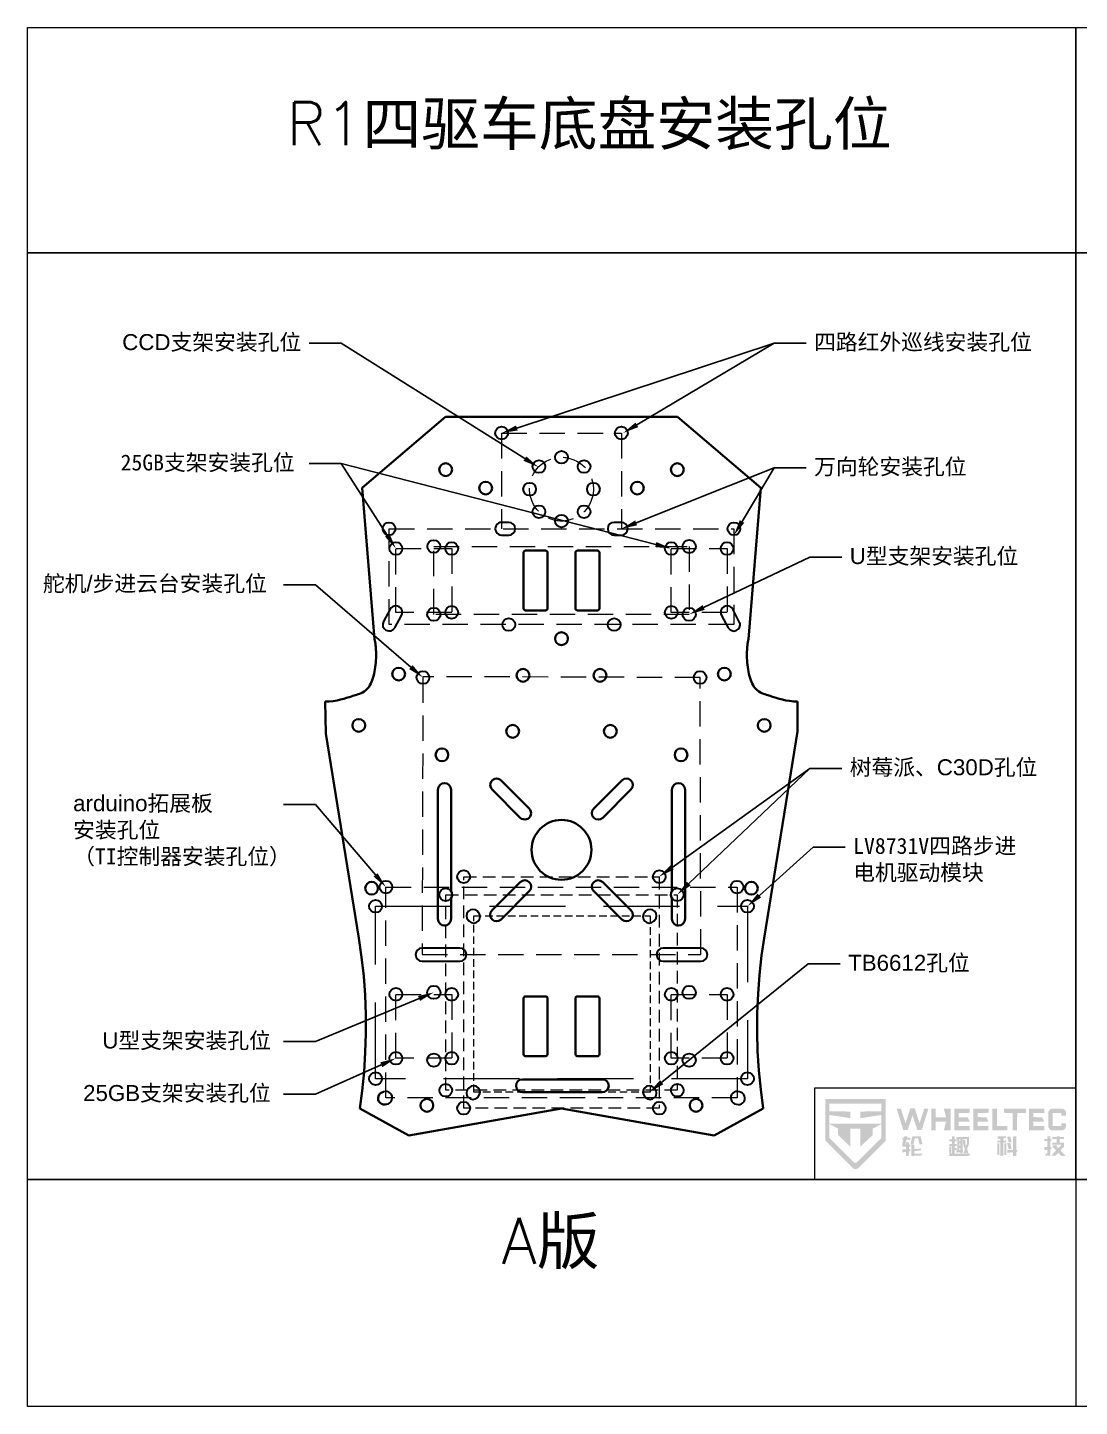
# Model space of a CAD drawing. Header units: millimetres. Extents: x 928 to 1453, y 94 to 440.
# Drawn here: x 927.8 to 1191.4, y 94.2 to 439.6 of the extents above; entities that cross this region are included whole.
import ezdxf
from ezdxf import colors
from ezdxf.entities.mleader import LeaderData, LeaderLine
from ezdxf.math import Vec2, Vec3

# ---------------------------------------------------------------- set-up
doc = ezdxf.new("R2010")
doc.units = ezdxf.units.MM
doc.linetypes.add('HIDDEN', pattern=[9.525, 6.35, -3.175])
doc.layers.get('0').update_dxf_attribs({"lineweight": 18})
doc.layers.add('1寸万向轮安装孔', color=7, linetype='Continuous', lineweight=30, true_color=0xf0a441)
doc.layers.add('二维云台安装孔位', color=7, linetype='Continuous', lineweight=30, true_color=0x666adf)
for name, color, linetype, lineweight in [('25GB电机支架', 50, 'Continuous', 30), ('310电机U型支架安装孔', 131, 'Continuous', 30), ('CCD支架安装孔', 220, 'Continuous', 30), ('TB6612安装孔位', 20, 'Continuous', 30), ('主控板安装孔位', 221, 'Continuous', 30), ('尺寸线', 3, 'Continuous', 13), ('粗实线', 7, 'Continuous', 35), ('细虚线', 2, 'HIDDEN', 18)]:
    doc.layers.add(name, color=color, linetype=linetype, lineweight=lineweight)
doc.styles.get("Standard").update_dxf_attribs({"font": 'arial.ttf'})
doc.styles.add('数字和字母', font='romans.shx')

# ---------------------------------------------------------------- blocks, each defined once
blk = doc.blocks.new('轮趣科技LOGO')
at = {"true_color": 0x223a76}
h = blk.add_hatch(color=177, dxfattribs=at)
h.dxf.hatch_style = 1
h.paths.add_polyline_path([(1.14, 20.3), (1.14, 8.71), (8.65, 1.18, 0.455473), (10.5, 1.16), (18.05, 8.71), (18.04, 20.3)])
h.paths.add_polyline_path([(2.28, 13.35), (4.71, 12.03), (4.71, 10.26), (8.12, 6.99), (8.13, 12.04), (10.92, 12.04), (10.93, 7), (14.4, 10.25), (14.4, 12.03), (16.83, 13.36), (16.82, 9.44), (9.89, 2.6, -0.402889), (9.02, 2.67), (2.29, 9.39)], flags=16)
h.paths.add_polyline_path([(2.28, 13.44), (2.29, 15.87), (8.14, 14.97), (8.13, 16.81), (2.29, 16.91), (2.29, 19.06), (16.83, 19.06), (16.82, 16.91), (10.93, 16.81), (10.93, 14.96), (16.83, 15.87), (16.83, 13.44)], flags=16)
h = blk.add_hatch(color=177, dxfattribs=at)
h.dxf.hatch_style = 1
h.paths.add_polyline_path([(21.03, 17.67), (21.05, 17.63), (22.94, 11.64), (24.17, 11.63), (25.52, 15.76), (26.87, 11.64), (28.09, 11.63), (29.98, 17.65), (28.79, 17.65), (27.48, 13.57), (26.15, 17.67), (24.89, 17.68), (23.57, 13.54), (22.23, 17.67)])
h.paths.add_polyline_path([(51.14, 16.46), (51.14, 17.67), (57.22, 17.67), (57.22, 16.45), (54.79, 16.45), (54.78, 11.55), (53.57, 11.55), (53.56, 16.45)])
h.paths.add_polyline_path([(30.79, 11.55), (30.79, 17.66), (32.01, 17.66), (32.01, 15.19), (34.89, 15.2), (34.25, 17.67), (36.15, 17.67), (36.15, 11.54), (34.28, 11.55), (34.87, 13.98), (32, 13.97), (31.99, 11.55)])
h.paths.add_polyline_path([(63.48, 16.34, -0.41479), (64.79, 17.65), (67.51, 17.63, -0.349727), (68.41, 16.62), (68.41, 15.7), (67.17, 15.7), (67.17, 16.45), (64.7, 16.45), (64.7, 12.77), (67.16, 12.76), (67.16, 13.51), (68.41, 13.51), (68.41, 12.62, -0.341403), (67.39, 11.56), (64.72, 11.55, -0.430033), (63.5, 12.82), (63.48, 16.33)])
h.paths.add_polyline_path([(37.22, 17.66), (37.22, 11.55), (41.5, 11.55), (41.5, 12.76), (38.45, 12.76), (38.44, 13.97), (41.52, 13.98), (40.96, 15.23), (38.44, 15.24), (38.45, 16.45), (41.5, 16.46), (41.5, 17.67)])
h.paths.add_polyline_path([(58.07, 17.67), (58.08, 11.55), (62.35, 11.55), (62.35, 12.76), (59.34, 12.77), (59.35, 13.97), (62.35, 13.97), (61.81, 15.24), (59.34, 15.25), (59.35, 16.44), (62.35, 16.45), (62.35, 17.67)])
h.paths.add_polyline_path([(42.49, 17.66), (42.49, 11.56), (46.76, 11.55), (46.77, 12.75), (43.71, 12.77), (43.72, 13.97), (46.78, 13.98), (46.22, 15.24), (43.71, 15.25), (43.72, 16.45), (46.77, 16.46), (46.77, 17.67)])
h.paths.add_polyline_path([(47.85, 17.67), (47.85, 11.55), (52.08, 11.55), (52.08, 12.8), (49.12, 12.82), (49.11, 17.67)])
h = blk.add_hatch(color=177, dxfattribs=at)
h.dxf.hatch_style = 1
h.paths.add_polyline_path([(22.63, 5.37), (22.63, 6.27), (23.67, 6.28), (23.67, 6.96), (22.64, 6.96), (22.64, 7.65), (22.95, 8.94), (22.64, 8.94), (22.64, 9.52), (23.14, 9.53), (23.23, 9.92), (24.04, 9.92), (24, 9.52), (24.93, 9.52), (24.93, 8.93), (23.81, 8.93), (23.48, 7.54), (23.68, 7.54), (23.68, 8.21), (24.48, 8.21), (24.49, 7.54), (24.93, 7.54), (24.93, 6.95), (24.49, 6.95), (24.49, 6.29), (24.93, 6.32), (24.93, 5.74), (24.49, 5.69), (24.48, 4.43), (23.67, 4.43), (23.66, 5.55)])
h.paths.add_polyline_path([(25.2, 4.43), (25.2, 7.54), (26.02, 7.54), (26.02, 6.37), (27.9, 6.41), (27.9, 6.01), (26.02, 5.72), (26.02, 5.02), (28.32, 5), (27.76, 4.44)])
h.paths.add_polyline_path([(24.93, 7.67), (25.48, 9.92), (27.76, 9.92), (28.31, 7.68), (27.46, 7.68), (27.04, 9.34), (26.16, 9.34), (25.74, 7.67)])
h = blk.add_hatch(color=177, dxfattribs=at)
h.dxf.hatch_style = 1
h.paths.add_polyline_path([(35.78, 7.23), (35.78, 7.76), (36.59, 7.77), (36.58, 8.48), (35.79, 8.48), (35.79, 9.07), (36.6, 9.07), (36.6, 9.92), (37.27, 9.92), (37.27, 9.06), (37.9, 9.06), (37.9, 8.49), (37.28, 8.48), (37.28, 7.76), (37.9, 7.76), (37.9, 7.22), (37.28, 7.22), (37.27, 6.63), (37.9, 6.63), (37.9, 6.1), (37.28, 6.09), (37.28, 5.02), (41.72, 5.02), (41.72, 4.93), (41.17, 4.42), (35.79, 4.43), (35.79, 7.08), (36.37, 7.08), (36.37, 5.02), (36.59, 5.02), (36.59, 7.22)])
h.paths.add_polyline_path([(37.81, 5.33), (37.82, 6.05), (38.04, 6.06), (38.03, 9.12), (37.82, 9.12), (37.81, 9.7), (41.32, 9.7), (41.32, 7.82), (40.78, 6.28), (41.15, 5.15), (40.57, 5.16), (40.49, 5.41), (40.36, 5.16), (39.78, 5.16), (40.17, 6.31), (39.65, 7.79), (39.66, 8.97), (40.24, 8.97), (40.25, 7.79), (40.48, 7.24), (40.73, 7.91), (40.73, 9.11), (39.53, 9.1), (39.53, 6.09), (39.66, 6.09), (39.66, 5.6), (39.53, 5.6), (39.53, 5.15), (38.93, 5.15), (38.93, 5.46)])
h.paths.add_polyline_path([(38.62, 8.45), (38.63, 9.1), (38.93, 9.11), (38.93, 8.44)], flags=16)
h.paths.add_polyline_path([(38.62, 7.23), (38.63, 7.89), (38.93, 7.89), (38.93, 7.23)], flags=16)
h.paths.add_polyline_path([(38.63, 6.06), (38.63, 6.63), (38.93, 6.63), (38.93, 6.06)], flags=16)
h = blk.add_hatch(color=177, dxfattribs=at)
h.dxf.hatch_style = 1
h.paths.add_polyline_path([(52, 6), (52, 5.27), (53.65, 5.46), (53.66, 4.43), (54.52, 4.43), (54.53, 5.59), (54.83, 5.6), (54.88, 5.66), (54.88, 6.1), (54.82, 6.05), (54.52, 6.05), (54.52, 9.92), (53.67, 9.93), (53.66, 6.06), (52.15, 6.05)])
h.paths.add_polyline_path([(49.2, 8.17), (49.21, 8.71), (50.05, 8.71), (50.05, 9.2), (49.34, 9.12), (49.34, 9.88), (51.63, 9.92), (51.63, 9.49), (50.92, 9.33), (50.92, 8.72), (51.77, 8.71), (51.77, 8.17), (50.92, 8.16), (50.91, 4.44), (50.06, 4.43), (50.06, 8.16)])
h.paths.add_polyline_path([(51.99, 8.03), (52.4, 6.37), (53.26, 6.37), (52.84, 8.03)])
h.paths.add_polyline_path([(51.99, 9.83), (52.41, 8.17), (53.26, 8.17), (52.84, 9.83)])
h.paths.add_polyline_path([(51.19, 4.66), (51.19, 7.9), (51.77, 7.9), (51.77, 4.66)])
h.paths.add_polyline_path([(49.21, 7.89), (49.21, 4.66), (49.79, 4.66), (49.78, 7.89)])
h = blk.add_hatch(color=177, dxfattribs=at)
h.dxf.hatch_style = 1
h.paths.add_polyline_path([(64.34, 4.52), (64.34, 4.44), (65.45, 4.44), (66.29, 5.31), (67.14, 4.43), (68.3, 4.43), (66.91, 5.94), (67.89, 6.96), (67.89, 8.08), (66.68, 8.08), (66.68, 9.11), (67.89, 9.11), (67.89, 9.7), (66.68, 9.7), (66.68, 9.92), (65.82, 9.93), (65.82, 9.7), (64.65, 9.7), (64.65, 9.11), (65.81, 9.12), (65.81, 8.09), (64.65, 8.09), (64.65, 7.54), (67.02, 7.54), (67.02, 7.33), (66.29, 6.56), (65.88, 7.01), (65.88, 7.35), (64.69, 7.36), (64.69, 7.02), (65.68, 5.97)])
h.paths.add_polyline_path([(62.4, 8.58), (62.4, 9.12), (63.2, 9.13), (63.21, 9.93), (64.07, 9.92), (64.07, 9.11), (64.37, 9.11), (64.37, 8.57), (64.07, 8.57), (64.07, 6.91), (64.38, 6.91), (64.38, 6.33), (64.07, 6.26), (64.06, 4.44), (63.04, 4.44), (62.49, 4.94), (62.49, 5.02), (63.2, 5.02), (63.2, 6.14), (62.46, 6.05), (62.4, 6), (62.41, 6.86), (63.2, 6.87), (63.19, 8.58)])

msp = doc.modelspace()

# ---------------------------------------------------------------- linework, layer by layer
at = {"layer": '1寸万向轮安装孔'}
for p, q in [((1048.39, 315.65), (1046.59, 315.65)), ((1076.59, 315.65), (1074.79, 315.65)), ((1046.59, 312.45), (1048.39, 312.45)), ((1074.79, 312.45), (1076.59, 312.45)), ((1018.68, 293.89), (1016.98, 290.84)), ((1106.29, 290.45), (1104.5, 293.89)), ((1019.8, 289.27), (1021.5, 292.32)), ((1101.68, 292.32), (1103.38, 289.27))]:
    msp.add_line(p, q, dxfattribs=at)
for centre in [(1046.59, 338.05), (1076.59, 338.05), (1018.39, 314.05), (1104.79, 314.05), (1048.39, 290.05), (1074.79, 290.05)]:
    msp.add_circle(centre, 1.6, dxfattribs=at)
for centre, radius, start, end in [((1046.59, 314.05), 1.6, 89.9998, 269.9998), ((1048.39, 314.05), 1.6, 269.9998, 89.9998), ((1074.79, 314.05), 1.6, 90, 270), ((1076.59, 314.05), 1.6, 270, 90), ((1020.09, 293.11), 1.61, 330.8803, 150.8803), ((1103.09, 293.11), 1.61, 29.1311, 209.1311), ((1018.39, 290.05), 1.61, 150.8803, 330.8803), ((1104.79, 290.05), 1.61, 209.1311, 14.6119)]:
    msp.add_arc(centre, radius, start, end, dxfattribs=at)
at = {"layer": '25GB电机支架'}
for centre in [(1020.09, 309.11), (1034.09, 309.11), (1089.09, 309.11), (1103.09, 309.11), (1034.09, 293.11), (1089.09, 293.11), (1020.09, 197.41), (1034.09, 197.41), (1089.09, 197.41), (1103.09, 197.41), (1020.09, 181.41), (1034.09, 181.41), (1089.09, 181.41), (1103.09, 181.41)]:
    msp.add_circle(centre, 1.6, dxfattribs=at)
at = {"layer": '310电机U型支架安装孔'}
for centre, radius in [((1029.59, 309.62), 1.6), ((1093.59, 309.62), 1.65), ((1029.59, 292.62), 1.65), ((1093.59, 292.62), 1.65), ((1029.59, 197.91), 1.65), ((1093.59, 197.91), 1.65), ((1029.59, 180.91), 1.65), ((1093.59, 180.91), 1.65)]:
    msp.add_circle(centre, radius, dxfattribs=at)
at = {"layer": 'CCD支架安装孔'}
for centre in [(1061.59, 331.98), (1055.93, 329.64), (1067.25, 329.64), (1053.59, 323.98), (1069.59, 323.98), (1055.93, 318.32), (1067.25, 318.32), (1061.59, 315.98)]:
    msp.add_circle(centre, 1.6, dxfattribs=at)
at = {"layer": 'TB6612安装孔位'}
for centre, start, end in [((1039.39, 217.09), 45, 225), ((1039.59, 216.89), 225, 45), ((1083.59, 216.89), 135, 315), ((1083.79, 217.09), 315, 135), ((1039.39, 172.69), 135, 315), ((1039.59, 172.89), 315, 135), ((1083.59, 172.89), 45, 225), ((1083.79, 172.69), 225, 45)]:
    msp.add_arc(centre, 1.6, start, end, dxfattribs=at)
at = {"layer": '主控板安装孔位'}
for centre in [(1037.09, 226.89), (1086.09, 226.89), (1017.59, 224.29), (1105.59, 224.29), (1014.99, 219.49), (1032.59, 222.39), (1090.59, 222.39), (1108.19, 219.49), (1014.99, 176.29), (1108.19, 176.29), (1032.59, 173.39), (1090.59, 173.39), (1037.09, 168.89), (1086.09, 168.89)]:
    msp.add_circle(centre, 1.6, dxfattribs=at)
for centre, start, end in [((1017.59, 171.49), 277.3285, 110.7697), ((1105.59, 171.49), 69.1933, 262.6022), ((1105.95, 171.4), 249.1933, 82.6022)]:
    msp.add_arc(centre, 1.6, start, end, dxfattribs=at)
at = {"layer": '二维云台安装孔位'}
for p, q in [((1036.11, 209.01), (1026.66, 209.01)), ((1096.52, 209.01), (1087.06, 209.01)), ((1026.66, 205.71), (1036.11, 205.71)), ((1087.06, 205.71), (1096.52, 205.71))]:
    msp.add_line(p, q, dxfattribs=at)
for centre in [(1026.87, 276.79), (1096.31, 276.79)]:
    msp.add_circle(centre, 1.6, dxfattribs=at)
for centre, start, end in [((1026.66, 207.36), 90, 270), ((1036.11, 207.36), 270, 90), ((1087.06, 207.36), 90, 270), ((1096.52, 207.36), 270, 90)]:
    msp.add_arc(centre, 1.65, start, end, dxfattribs=at)
at = {"layer": '尺寸线'}
msp.add_line((1190.49, 151.07), (1190.49, 94.18), dxfattribs=at)
for points in [[(927.8, 439.62), (1190.49, 439.62), (1190.49, 383.18), (927.8, 383.18)], [(927.8, 439.62), (1190.49, 439.62), (1190.49, 151.07), (927.8, 151.07)], [(1190.49, 439.62), (1453.17, 439.62), (1453.17, 383.18), (1190.49, 383.18)], [(1190.49, 439.62), (1453.17, 439.62), (1453.17, 151.07), (1190.49, 151.07)], [(1190.49, 151.07), (1125.09, 151.07), (1125.09, 174), (1190.49, 174)], [(927.8, 151.07), (1453.17, 151.07), (1453.17, 94.18), (927.8, 94.18)]]:
    msp.add_lwpolyline(points, close=True, dxfattribs=at)
for points in [[(927.8, 151.07), (927.8, 383.18), (1190.49, 383.18), (1190.49, 151.07)], [(1190.49, 151.07), (1190.49, 383.18), (1453.17, 383.18), (1453.17, 151.07)]]:
    msp.add_lwpolyline(points, dxfattribs=at)
at = {"layer": '粗实线'}
for p, q in [((1011.66, 324.35), (1032.52, 342.07)), ((1032.52, 342.07), (1090.66, 342.07)), ((1090.66, 342.07), (1111.52, 324.35)), ((1014.76, 286.43), (1011.66, 324.35)), ((1111.52, 324.35), (1108.42, 286.43)), ((1052.09, 308.11), (1052.09, 294.11)), ((1057.59, 308.61), (1052.59, 308.61)), ((1058.09, 294.11), (1058.09, 308.11)), ((1065.09, 308.11), (1065.09, 294.11)), ((1070.59, 308.61), (1065.59, 308.61)), ((1071.09, 294.11), (1071.09, 308.11)), ((1052.59, 293.61), (1057.59, 293.61)), ((1065.59, 293.61), (1070.59, 293.61)), ((1002.5, 262.8), (1002.38, 270.76)), ((1120.72, 270.76), (1120.76, 263.28)), ((1010.81, 211.51), (1002.5, 262.8)), ((1120.76, 263.28), (1112.36, 211.48)), ((1044.19, 248.75), (1051.26, 241.68)), ((1053.52, 243.95), (1046.45, 251.02)), ((1076.73, 251.02), (1069.66, 243.95)), ((1071.92, 241.68), (1078.99, 248.75)), ((1030.61, 248.68), (1030.61, 216.3)), ((1033.91, 223.3), (1033.91, 248.68)), ((1089.27, 248.68), (1089.27, 223.3)), ((1092.57, 216.3), (1092.57, 248.68)), ((1051.26, 225.54), (1044.18, 218.47)), ((1078.99, 218.47), (1071.92, 225.54)), ((1033.91, 216.3), (1033.91, 221.49)), ((1046.45, 216.21), (1053.52, 223.28)), ((1069.66, 223.28), (1076.73, 216.21)), ((1089.27, 221.49), (1089.27, 216.3)), ((1040.52, 218.23), (1040.72, 218.03)), ((1082.46, 218.03), (1082.66, 218.23)), ((1038.46, 215.76), (1038.26, 215.96)), ((1084.92, 215.96), (1084.72, 215.76)), ((1011.5, 206.76), (1010.81, 211.51)), ((1112.36, 211.48), (1111.73, 207.11)), ((1012.02, 201.99), (1011.5, 206.76)), ((1111.73, 207.11), (1111.2, 202.34)), ((1012.37, 197.2), (1012.02, 201.99)), ((1111.2, 202.34), (1110.83, 197.55)), ((1012.56, 192.4), (1012.37, 197.2)), ((1057.59, 196.91), (1052.59, 196.91)), ((1070.59, 196.91), (1065.59, 196.91)), ((1110.83, 197.55), (1110.63, 192.76)), ((1052.09, 196.41), (1052.09, 182.41)), ((1058.09, 182.41), (1058.09, 196.41)), ((1065.09, 196.41), (1065.09, 182.41)), ((1071.09, 182.41), (1071.09, 196.41)), ((1012.58, 187.61), (1012.56, 192.4)), ((1110.63, 192.76), (1110.6, 187.96)), ((1012.43, 182.81), (1012.58, 187.61)), ((1110.6, 187.96), (1110.73, 183.16)), ((1110.73, 183.16), (1111.03, 178.37)), ((1012.12, 178.02), (1012.43, 182.81)), ((1052.59, 181.91), (1057.59, 181.91)), ((1065.59, 181.91), (1070.59, 181.91)), ((1011.64, 173.24), (1012.12, 178.02)), ((1111.03, 178.37), (1111.5, 173.59)), ((1011.05, 168.83), (1011.64, 173.24)), ((1038.26, 173.83), (1038.46, 174.03)), ((1071.81, 176.11), (1051.81, 176.11)), ((1051.81, 172.91), (1071.81, 172.91)), ((1084.72, 174.03), (1084.92, 173.83)), ((1111.5, 173.59), (1112.13, 168.83)), ((1040.72, 171.76), (1040.52, 171.56)), ((1082.66, 171.56), (1082.46, 171.76)), ((1023.33, 162.07), (1011.05, 168.83)), ((1061.59, 168.83), (1023.33, 162.07)), ((1099.85, 162.07), (1061.59, 168.83)), ((1112.13, 168.83), (1099.85, 162.07))]:
    msp.add_line(p, q, dxfattribs=at)
for centre, radius in [((1032.57, 328.87), 1.6), ((1090.61, 328.87), 1.6), ((1042.59, 324.25), 1.6), ((1080.59, 324.25), 1.6), ((1061.59, 286.53), 1.61), ((1020.8, 277.65), 1.6), ((1051.95, 277.33), 1.6), ((1071.23, 277.33), 1.6), ((1102.38, 277.65), 1.6), ((1010.8, 264.79), 1.6), ((1112.38, 264.79), 1.6), ((1049.37, 263.32), 1.61), ((1073.81, 263.32), 1.61), ((1031.63, 257.42), 1.6), ((1091.55, 257.42), 1.6), ((1061.59, 233.61), 7.5), ((1014.01, 224.01), 1.6), ((1109.17, 224.01), 1.6), ((1027.86, 169.6), 1.6), ((1095.32, 169.6), 1.6)]:
    msp.add_circle(centre, radius, dxfattribs=at)
for centre, radius, start, end in [((1052.59, 308.11), 0.5, 90, 180), ((1057.59, 308.11), 0.5, 0, 90), ((1065.59, 308.11), 0.5, 90, 180), ((1070.59, 308.11), 0.5, 0, 90), ((1052.59, 294.11), 0.5, 180, 270), ((1057.59, 294.11), 0.5, 270, 0), ((1065.59, 294.11), 0.5, 180, 270), ((1070.59, 294.11), 0.5, 270, 0), ((1032.26, 248.68), 1.65, 0, 180), ((1045.32, 249.89), 1.6, 44.9928, 225.0072), ((1077.86, 249.89), 1.6, 315, 135), ((1090.92, 248.68), 1.65, 0, 180), ((1052.39, 242.81), 1.6, 224.9928, 45.0072), ((1070.79, 242.81), 1.6, 135, 315), ((1052.39, 224.41), 1.6, 315, 135), ((1070.79, 224.41), 1.6, 45, 225), ((1032.59, 222.39), 1.6, 325.3663, 34.6337), ((1090.59, 222.39), 1.6, 145.4034, 214.5966), ((1045.32, 217.34), 1.6, 135, 315), ((1077.86, 217.34), 1.6, 225, 45), ((1032.26, 216.3), 1.65, 180, 0), ((1090.92, 216.3), 1.65, 180, 0), ((1052.59, 196.41), 0.5, 90, 180), ((1057.59, 196.41), 0.5, 0, 90), ((1065.59, 196.41), 0.5, 90, 180), ((1070.59, 196.41), 0.5, 0, 90), ((1052.59, 182.41), 0.5, 180, 270), ((1057.59, 182.41), 0.5, 270, 0), ((1065.59, 182.41), 0.5, 180, 270), ((1070.59, 182.41), 0.5, 270, 0), ((1017.23, 171.4), 1.6, 97.3285, 290.7697), ((1051.81, 174.51), 1.6, 90, 270), ((1071.81, 174.51), 1.6, 270, 90)]:
    msp.add_arc(centre, radius, start, end, dxfattribs=at)
for points, knots in [([(1002.38, 270.76), (1005.2, 270.76), (1008.49, 271.94), (1010.12, 272.44), (1011.86, 272.98), (1013.22, 274.11), (1014.02, 275.64), (1014.7, 277.71), (1015.03, 279.94), (1015.18, 282.15), (1015.11, 283.65), (1014.98, 285.07), (1014.86, 285.95), (1014.76, 286.43)], [0, 0, 0, 0, 0.203751, 0.278462, 0.34961, 0.425604, 0.504887, 0.588475, 0.675992, 0.758686, 0.831505, 0.893564, 1, 1, 1, 1]), ([(1108.42, 286.43), (1108.32, 285.95), (1108.2, 285.07), (1108.07, 283.65), (1108, 282.15), (1108.15, 279.94), (1108.48, 277.71), (1109.16, 275.64), (1109.96, 274.11), (1111.32, 272.98), (1113.06, 272.44), (1114.68, 271.94), (1117.94, 270.78), (1120.72, 270.76)], [0.0000034, 0.0000034, 0.0000034, 0.0000034, 0.1064363, 0.1684955, 0.2413144, 0.3240077, 0.4115247, 0.4951131, 0.5743956, 0.6503905, 0.7215384, 0.7962487, 0.9980981, 0.9980981, 0.9980981, 0.9980981])]:
    msp.add_open_spline(points, degree=3, knots=knots, dxfattribs=at)
at = {"layer": '细虚线'}
for p, q in [((1046.59, 338.05), (1046.59, 314.05)), ((1046.59, 338.05), (1076.59, 338.05)), ((1076.59, 338.05), (1076.59, 314.05)), ((1026.87, 276.79), (1026.66, 207.36)), ((1096.31, 276.79), (1026.87, 277)), ((1096.52, 207.36), (1096.31, 276.79)), ((1026.66, 207.36), (1096.52, 207.36))]:
    msp.add_line(p, q, dxfattribs=at)
for points in [[(1018.39, 314.05), (1104.79, 314.05), (1104.79, 290.05), (1018.39, 290.05)], [(1020.09, 309.11), (1034.09, 309.11), (1034.09, 293.11), (1020.09, 293.11)], [(1029.59, 309.62), (1093.59, 309.62), (1093.59, 292.62), (1029.59, 292.62)], [(1089.09, 309.11), (1103.09, 309.11), (1103.09, 293.11), (1089.09, 293.11)]]:
    msp.add_lwpolyline(points, close=True, dxfattribs=at)
at = {"layer": '细虚线', "linetype": 'HIDDEN', "ltscale": 0.5}
for points in [[(1037.09, 226.89), (1086.09, 226.89), (1086.09, 168.89), (1037.09, 168.89)], [(1032.59, 222.39), (1090.59, 222.39), (1090.59, 173.39), (1032.59, 173.39)]]:
    msp.add_lwpolyline(points, close=True, dxfattribs=at)
at = {"layer": '细虚线', "linetype": 'HIDDEN'}
for points in [[(1017.59, 224.29), (1105.59, 224.29), (1105.59, 171.49), (1017.59, 171.49)], [(1020.09, 197.41), (1034.09, 197.41), (1034.09, 181.41), (1020.09, 181.41)], [(1089.09, 197.41), (1103.09, 197.41), (1103.09, 181.41), (1089.09, 181.41)]]:
    msp.add_lwpolyline(points, close=True, dxfattribs=at)
at = {"layer": '细虚线', "linetype": 'HIDDEN', "ltscale": 3}
msp.add_lwpolyline([(1014.99, 219.49), (1108.19, 219.49), (1108.19, 176.29), (1014.99, 176.29)], close=True, dxfattribs=at)
at = {"layer": '细虚线', "linetype": 'HIDDEN', "ltscale": 0.3}
msp.add_lwpolyline([(1039.59, 217.09), (1083.79, 217.09), (1083.79, 172.89), (1039.59, 172.89)], close=True, dxfattribs=at)
at = {"layer": '细虚线', "linetype": 'HIDDEN'}
msp.add_circle((1061.59, 323.98), 8, dxfattribs=at)

# ---------------------------------------------------------------- block references
at = {"layer": '尺寸线', "xscale": 0.8957952000000005, "yscale": 0.8957952000000005, "zscale": 0.8957952000000005}
msp.add_blockref('轮趣科技LOGO', (1126.69, 152.99), dxfattribs=at)

# ---------------------------------------------------------------- texts
at = {"layer": '尺寸线', "attachment_point": 1, "style": '数字和字母'}
for s, insert, char_height, width in [('R1{\\f宋体|b0|i0|c134|p2;四驱车底盘安装孔位}', (992.73, 420.95), 10.8, 262.6825), ('A{\\f宋体|b0|i0|c134|p2;版}', (1046.54, 141.4), 11.52, 39.3341)]:
    msp.add_mtext(s, dxfattribs=dict(at, insert=insert, char_height=char_height, width=width))

# ---------------------------------------------------------------- leaders
at = {"layer": '尺寸线'}
ml = msp.add_multileader_mtext('Standard', dxfattribs=at)
ml.set_content('CCD{\\f宋体|b0|i0|c134|p2;支架安装孔位}', color=256)
ml.set_leader_properties()
ml.build(insert=Vec2(0, 0))
ctx = ml.context
ctx.base_point, ctx.plane_origin = Vec3(948.43, 360.54), Vec3(1061.46, 331.85)
ctx.text_align_type = 2
notes = []
notes.append((ctx, [(0, (1, 1, 0), (1006.36, 360.54), (-1, 0), 8, [(0, [(1055.8, 329.51)], 256, [])])]))
ctx.mtext.insert, ctx.mtext.alignment, ctx.mtext.flow_direction = Vec3(996.36, 362.82), 3, 5
ml = msp.add_multileader_mtext('Standard', dxfattribs=at)
ml.set_content('{\\f宋体|b0|i0|c134|p2;四路红外巡线安装孔位}', color=256)
ml.set_leader_properties()
ml.build(insert=Vec2(0, 0))
ctx = ml.context
ctx.base_point, ctx.plane_origin = Vec3(1122.88, 360.54), Vec3(1077.04, 338.05)
notes.append((ctx, [(0, (1, 1, 0), (1114.88, 360.54), (1, 0), 8, [(0, [(1077.04, 338.05)], 256, [])])]))
ctx.mtext.insert, ctx.mtext.flow_direction = Vec3(1124.88, 362.83), 5
ml = msp.add_multileader_mtext('Standard', dxfattribs=at)
ml.set_content('', color=256)
ml.set_leader_properties()
ml.build(insert=Vec2(0, 0))
ctx = ml.context
ctx.base_point, ctx.plane_origin = Vec3(1122.88, 360.54), Vec3(1046.59, 338.05)
notes.append((ctx, [(0, (1, 1, 0), (1114.88, 360.54), (1, 0), 8, [(0, [(1046.59, 338.05)], 256, [])])]))
ctx.mtext.insert, ctx.mtext.flow_direction = Vec3(1124.88, 362.54), 5
ml = msp.add_multileader_mtext('Standard', dxfattribs=at)
ml.set_content('{\\f宋体|b0|i0|c134|p2;25GB支架安装孔位}', color=256)
ml.set_leader_properties()
ml.build(insert=Vec2(0, 0))
ctx = ml.context
ctx.base_point, ctx.plane_origin = Vec3(949.11, 330.38), Vec3(1020.09, 309.11)
notes.append((ctx, [(0, (1, 1, 0), (1006.36, 330.38), (-1, 0), 8, [(0, [(1020.09, 309.11)], 256, [])])]))
ctx.mtext.insert, ctx.mtext.flow_direction = Vec3(951.11, 332.66), 5
ml = msp.add_multileader_mtext('Standard', dxfattribs=at)
ml.set_content('', color=256)
ml.set_leader_properties()
ml.build(insert=Vec2(0, 0))
ctx = ml.context
ctx.base_point, ctx.plane_origin = Vec3(994.36, 330.38), Vec3(1089.09, 309.11)
notes.append((ctx, [(0, (1, 1, 0), (1006.36, 330.38), (-1, 0), 8, [(0, [(1089.09, 309.11)], 256, [])])]))
ctx.mtext.insert, ctx.mtext.flow_direction = Vec3(996.36, 332.38), 5
ml = msp.add_multileader_mtext('Standard', dxfattribs=at)
ml.set_content('{\\f宋体|b0|i0|c134|p2;万向轮安装孔位}', color=256)
ml.set_leader_properties()
ml.build(insert=Vec2(0, 0))
ctx = ml.context
ctx.base_point, ctx.plane_origin = Vec3(1122.88, 329.35), Vec3(1104.79, 335.25)
notes.append((ctx, [(0, (1, 1, 0), (1114.88, 329.35), (1, 0), 8, [(0, [(1104.79, 312.45)], 256, [])])]))
ctx.mtext.insert, ctx.mtext.flow_direction = Vec3(1124.88, 331.62), 5
ml = msp.add_multileader_mtext('Standard', dxfattribs=at)
ml.set_content('', color=256)
ml.set_leader_properties()
ml.build(insert=Vec2(0, 0))
ctx = ml.context
ctx.base_point, ctx.plane_origin = Vec3(1122.88, 329.35), Vec3(1076.59, 314.05)
notes.append((ctx, [(0, (1, 1, 0), (1114.88, 329.35), (1, 0), 8, [(0, [(1076.59, 314.05)], 256, [])])]))
ctx.mtext.insert, ctx.mtext.flow_direction = Vec3(1124.88, 331.35), 5
ml = msp.add_multileader_mtext('Standard', dxfattribs=at)
ml.set_content('U{\\f宋体|b0|i0|c134|p2;型支架安装孔位}', color=256)
ml.set_leader_properties()
ml.build(insert=Vec2(0, 0))
ctx = ml.context
ctx.base_point, ctx.plane_origin = Vec3(1131.81, 306.94), Vec3(1093.59, 292.62)
notes.append((ctx, [(0, (1, 1, 0), (1123.81, 306.94), (1, 0), 8, [(0, [(1093.59, 292.62)], 256, [])])]))
ctx.mtext.insert, ctx.mtext.flow_direction = Vec3(1133.81, 309.22), 5
ml = msp.add_multileader_mtext('Standard', dxfattribs=at)
ml.set_content('{\\f宋体|b0|i0|c134|p2;舵机}/{\\f宋体|b0|i0|c134|p2;步进云台安装孔位}', color=256)
ml.set_leader_properties()
ml.build(insert=Vec2(0, 0))
ctx = ml.context
ctx.base_point, ctx.plane_origin = Vec3(929.64, 300.04), Vec3(1026.87, 276.79)
notes.append((ctx, [(0, (1, 1, 0), (999.95, 300.04), (-1, 0), 8, [(0, [(1026.87, 276.79)], 256, [])])]))
ctx.mtext.insert, ctx.mtext.flow_direction = Vec3(931.64, 302.35), 5
ml = msp.add_multileader_mtext('Standard', dxfattribs=at)
ml.set_content('', color=256)
ml.set_leader_properties()
ml.build(insert=Vec2(0, 0))
ctx = ml.context
ctx.base_point, ctx.plane_origin = Vec3(1131.81, 254.02), Vec3(1086.09, 223.89)
notes.append((ctx, [(0, (1, 1, 0), (1123.81, 254.02), (1, 0), 8, [(0, [(1086.09, 226.89)], 256, [])])]))
ctx.mtext.insert, ctx.mtext.flow_direction = Vec3(1133.81, 256.02), 5
ml = msp.add_multileader_mtext('Standard', dxfattribs=at)
ml.set_content('{\\f宋体|b0|i0|c134|p2;树莓派、}C30D{\\f宋体|b0|i0|c134|p2;孔位}', color=256)
ml.set_leader_properties()
ml.build(insert=Vec2(0, 0))
ctx = ml.context
ctx.base_point, ctx.plane_origin = Vec3(1131.81, 254.02), Vec3(1090.59, 170.39)
notes.append((ctx, [(0, (1, 1, 0), (1123.81, 254.02), (1, 0), 8, [(0, [(1090.59, 222.39)], 256, [])])]))
ctx.mtext.insert, ctx.mtext.flow_direction = Vec3(1133.81, 256.31), 5
ml = msp.add_multileader_mtext('Standard', dxfattribs=at)
ml.set_content('arduino{\\f宋体|b0|i0|c134|p2;拓展板\\P安装孔位\\P（TI控制器安装孔位）}', color=256)
ml.set_leader_properties()
ml.build(insert=Vec2(0, 0))
ctx = ml.context
ctx.base_point, ctx.plane_origin = Vec3(937.22, 245.02), Vec3(1017.59, 171.49)
notes.append((ctx, [(0, (1, 1, 0), (999.95, 245.02), (-1, 0), 8, [(0, [(1017.59, 224.29)], 256, [])])]))
ctx.mtext.insert, ctx.mtext.flow_direction = Vec3(939.22, 247.3), 5
ml = msp.add_multileader_mtext('Standard', dxfattribs=at)
ml.set_content('{\\f宋体|b0|i0|c134|p2;LV8731V四路步进\\P电机驱动模块}', color=256)
ml.set_leader_properties()
ml.build(insert=Vec2(0, 0))
ctx = ml.context
ctx.base_point, ctx.plane_origin = Vec3(1132.67, 234.32), Vec3(1219.84, 261.33)
notes.append((ctx, [(0, (1, 1, 0), (1124.67, 234.32), (1, 0), 8, [(0, [(1108.19, 219.49)], 256, [])])]))
ctx.mtext.insert, ctx.mtext.flow_direction = Vec3(1134.67, 236.62), 5
ml = msp.add_multileader_mtext('Standard', dxfattribs=at)
ml.set_content('TB6612{\\f宋体|b0|i0|c134|p2;孔位}', color=256)
ml.set_leader_properties()
ml.build(insert=Vec2(0, 0))
ctx = ml.context
ctx.base_point, ctx.plane_origin = Vec3(1131.41, 205.05), Vec3(1083.59, 216.89)
notes.append((ctx, [(0, (1, 1, 0), (1123.41, 205.05), (1, 0), 8, [(0, [(1083.59, 172.89)], 256, [])])]))
ctx.mtext.insert, ctx.mtext.flow_direction = Vec3(1133.41, 207.32), 5
ml = msp.add_multileader_mtext('Standard', dxfattribs=at)
ml.set_content('U{\\f宋体|b0|i0|c134|p2;型支架安装孔位}', color=256)
ml.set_leader_properties()
ml.build(insert=Vec2(0, 0))
ctx = ml.context
ctx.base_point, ctx.plane_origin = Vec3(944.53, 185.58), Vec3(1029.59, 197.91)
notes.append((ctx, [(0, (1, 1, 0), (999.95, 185.58), (-1, 0), 8, [(0, [(1029.59, 197.91)], 256, [])])]))
ctx.mtext.insert, ctx.mtext.flow_direction = Vec3(946.53, 187.86), 5
ml = msp.add_multileader_mtext('Standard', dxfattribs=at)
ml.set_content('25GB{\\f宋体|b0|i0|c134|p2;支架安装孔位}', color=256)
ml.set_leader_properties()
ml.build(insert=Vec2(0, 0))
ctx = ml.context
ctx.base_point, ctx.plane_origin = Vec3(939.72, 172.42), Vec3(1020.09, 181.41)
notes.append((ctx, [(0, (1, 1, 0), (999.95, 172.42), (-1, 0), 8, [(0, [(1020.09, 181.41)], 256, [])])]))
ctx.mtext.insert, ctx.mtext.flow_direction = Vec3(941.72, 174.7), 5
for ctx, leaders in notes:
    for number, flags, end, landing, length, lines in leaders:
        leader = LeaderData()
        leader.index, (leader.has_last_leader_line, leader.has_dogleg_vector, leader.attachment_direction) = number, flags
        leader.last_leader_point, leader.dogleg_vector, leader.dogleg_length = Vec3(end), Vec3(landing), length
        for number, points, colour, breaks in lines:
            line = LeaderLine()
            line.index, line.vertices, line.color, line.breaks = number, Vec3.list(points), colors.encode_raw_color(colour), breaks
            leader.lines.append(line)
        ctx.leaders.append(leader)

doc.saveas('drawing.dxf')
